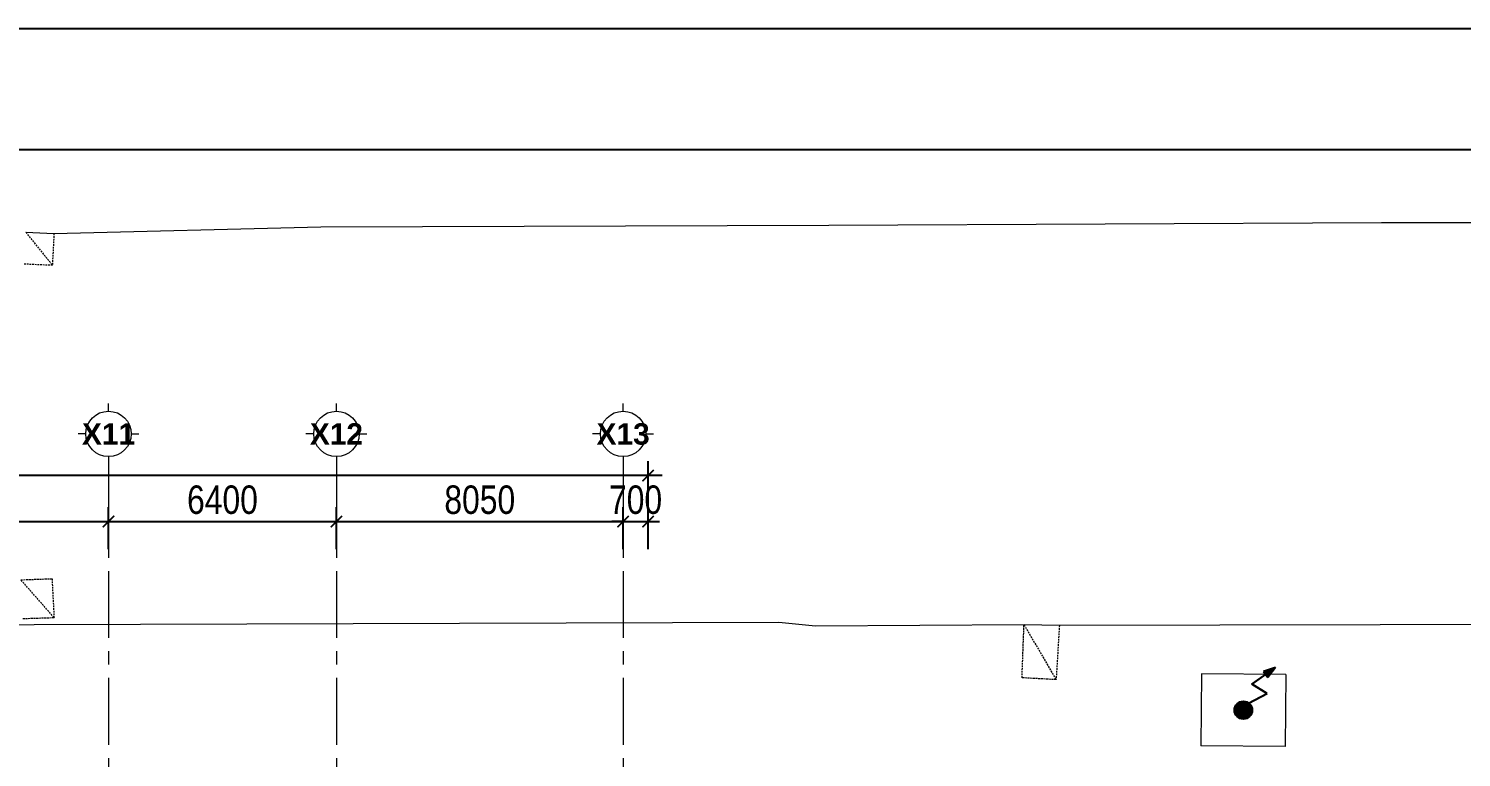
# Model space of a CAD drawing. Header units: millimetres. Extents: x -346728 to 1320345, y -537202 to -385966.
# Drawn here: x 439029 to 479258, y -406439 to -385966 of the extents above; entities that cross this region are included whole.
import ezdxf
from ezdxf.enums import TextEntityAlignment as Align
from ezdxf.xclip import XClip

# ---------------------------------------------------------------- set-up
doc = ezdxf.new("R2010")
doc.units = ezdxf.units.MM
doc.header["$LTSCALE"] = 100
doc.header["$XCLIPFRAME"] = 2
doc.linetypes.add('NETNHA500', pattern=[0.75, 0.5, -0.25])
doc.linetypes.add('X1326_GLB$0$CENTER', pattern=[2, 1.25, -0.25, 0.25, -0.25])
for name, color, linetype in [('KYHIEU', 3, 'Continuous'), ('NHA', 3, 'NETNHA500'), ('TEXT2', 8, 'Continuous')]:
    doc.layers.add(name, color=color, linetype=linetype)
for name, color, linetype, lineweight in [('LINE', 7, 'Continuous', 13), ('X1326_GLB$0$A-tim', 8, 'X1326_GLB$0$CENTER', 9), ('X1326_GLB$0$Xref-Plan Grid$0$A-kich thuoc', 251, 'Continuous', 13), ('X1326_GLB$0$Xref-Plan Grid$0$A-ky hieu', 7, 'Continuous', 13)]:
    doc.layers.add(name, color=color, linetype=linetype, lineweight=lineweight)
doc.styles.add('TEXT2', font='VNTIME.TTF', dxfattribs={"height": 1.5})
doc.styles.add('TOAN - FONT ARIAL', font='Arial_1.ttf', dxfattribs={"width": 0.8})
doc.styles.add('X1326_GLB$0$Xref-Plan Grid$0$BRG-Chu Hoa', font='Arialbd_1.ttf')
doc.dimstyles.new('X1326_GLB$0$200', dxfattribs={"dimscale": 400, "dimtxt": 2, "dimasz": 0.8, "dimexe": 1, "dimexo": 1, "dimgap": 0.5, "dimtad": 1, "dimdec": 0, "dimzin": 0, "dimdsep": 46, "dimtxsty": 'TOAN - FONT ARIAL', "dimblk": 'ARCHTICK', "dimcen": 0.8, "dimdle": 1, "dimclrd": 7, "dimclre": 7, "dimclrt": 7, "dimadec": 0, "dimazin": 0, "dimtfac": 1, "dimtdec": 0, "dimtix": 1, "dimtmove": 2, "dimatfit": 3, "dimfxl": 1, "dimtolj": 1, "dimtzin": 0, "dimarcsym": 0})

# ---------------------------------------------------------------- blocks, each defined once
blk = doc.blocks.new('_ArchTick')
at = {"color": 0, "linetype": 'ByBlock', "const_width": 0.15}
blk.add_lwpolyline([(-0.5, -0.5), (0.5, 0.5)], dxfattribs=at)
blk = doc.blocks.new('*D734')
at = {"layer": 'DEFPOINTS', "color": 0, "transparency": 16777216}
for p in [(367421, -398521), (367421, -400706, 0), (456421, -400693, 0)]:
    blk.add_point(p, dxfattribs=at)
at = {"layer": 'X1326_GLB$0$Xref-Plan Grid$0$A-kich thuoc', "color": 7, "lineweight": -2, "transparency": 16777216}
for p, q in [((367421, -400306), (367421, -398121)), ((456421, -400293), (456421, -398121)), ((456821, -398521), (367021, -398521))]:
    blk.add_line(p, q, dxfattribs=at)
at = {"layer": 'X1326_GLB$0$Xref-Plan Grid$0$A-kich thuoc', "color": 7, "lineweight": -2, "transparency": 16777216, "xscale": 320, "yscale": 320, "zscale": 320, "rotation": 180}
blk.add_blockref('_ArchTick', (367421, -398521), dxfattribs=at)
at = {"layer": 'X1326_GLB$0$Xref-Plan Grid$0$A-kich thuoc', "color": 7, "lineweight": -2, "transparency": 16777216, "xscale": 320, "yscale": 320, "zscale": 320}
blk.add_blockref('_ArchTick', (456421, -398521), dxfattribs=at)
at = {"layer": 'X1326_GLB$0$Xref-Plan Grid$0$A-kich thuoc', "color": 7, "transparency": 16777216, "insert": (411921, -397912), "char_height": 800, "attachment_point": 5, "style": 'TOAN - FONT ARIAL'}
blk.add_mtext('\\A1;89000', dxfattribs=at)
blk = doc.blocks.new('*U238')
for p, q in [((0, 3.19), (0, 4.28)), ((-3.19, 0), (-4.28, 0)), ((3.19, 0), (4.28, 0)), ((0, -3.19), (0, -4.28))]:
    blk.add_line(p, q)
blk.add_circle((0, 0), 3.19)
at = {"color": 7, "style": 'X1326_GLB$0$Xref-Plan Grid$0$BRG-Chu Hoa'}
blk.add_attdef('1', text='', height=3, dxfattribs=at).set_placement((0, 0), align=Align.MIDDLE_CENTER)
blk = doc.blocks.new('*U239')
for p, q in [((0, 3.19), (0, 4.28)), ((-3.19, 0), (-4.28, 0)), ((3.19, 0), (4.28, 0)), ((0, -3.19), (0, -4.28))]:
    blk.add_line(p, q)
blk.add_circle((0, 0), 3.19)
at = {"color": 7, "style": 'X1326_GLB$0$Xref-Plan Grid$0$BRG-Chu Hoa'}
blk.add_attdef('1', text='', height=3, dxfattribs=at).set_placement((0, 0), align=Align.MIDDLE_CENTER)
blk = doc.blocks.new('*D747')
at = {"layer": 'DEFPOINTS', "color": 0, "transparency": 16777216}
for p in [(441271, -399814), (433471, -400986), (441271, -400986)]:
    blk.add_point(p, dxfattribs=at)
at = {"layer": 'X1326_GLB$0$Xref-Plan Grid$0$A-kich thuoc', "color": 7, "lineweight": -2, "transparency": 16777216}
for p, q in [((433471, -400586), (433471, -399414)), ((441271, -400586), (441271, -399414)), ((433071, -399814), (441671, -399814))]:
    blk.add_line(p, q, dxfattribs=at)
at = {"layer": 'X1326_GLB$0$Xref-Plan Grid$0$A-kich thuoc', "color": 7, "lineweight": -2, "transparency": 16777216, "xscale": 320, "yscale": 320, "zscale": 320, "rotation": 180}
blk.add_blockref('_ArchTick', (433471, -399814), dxfattribs=at)
at = {"layer": 'X1326_GLB$0$Xref-Plan Grid$0$A-kich thuoc', "color": 7, "lineweight": -2, "transparency": 16777216, "xscale": 320, "yscale": 320, "zscale": 320}
blk.add_blockref('_ArchTick', (441271, -399814), dxfattribs=at)
at = {"layer": 'X1326_GLB$0$Xref-Plan Grid$0$A-kich thuoc', "color": 7, "transparency": 16777216, "insert": (437371, -399205), "char_height": 800, "attachment_point": 5, "style": 'TOAN - FONT ARIAL'}
blk.add_mtext('\\A1;7800', dxfattribs=at)
blk = doc.blocks.new('*D748')
at = {"layer": 'DEFPOINTS', "color": 0, "transparency": 16777216}
for p in [(447671, -399814), (441271, -400986), (447671, -400986)]:
    blk.add_point(p, dxfattribs=at)
at = {"layer": 'X1326_GLB$0$Xref-Plan Grid$0$A-kich thuoc', "color": 7, "lineweight": -2, "transparency": 16777216}
for p, q in [((441271, -400586), (441271, -399414)), ((447671, -400586), (447671, -399414)), ((440871, -399814), (448071, -399814))]:
    blk.add_line(p, q, dxfattribs=at)
at = {"layer": 'X1326_GLB$0$Xref-Plan Grid$0$A-kich thuoc', "color": 7, "lineweight": -2, "transparency": 16777216, "xscale": 320, "yscale": 320, "zscale": 320, "rotation": 180}
blk.add_blockref('_ArchTick', (441271, -399814), dxfattribs=at)
at = {"layer": 'X1326_GLB$0$Xref-Plan Grid$0$A-kich thuoc', "color": 7, "lineweight": -2, "transparency": 16777216, "xscale": 320, "yscale": 320, "zscale": 320}
blk.add_blockref('_ArchTick', (447671, -399814), dxfattribs=at)
at = {"layer": 'X1326_GLB$0$Xref-Plan Grid$0$A-kich thuoc', "color": 7, "transparency": 16777216, "insert": (444471, -399205), "char_height": 800, "attachment_point": 5, "style": 'TOAN - FONT ARIAL'}
blk.add_mtext('\\A1;6400', dxfattribs=at)
blk = doc.blocks.new('*D749')
at = {"layer": 'DEFPOINTS', "color": 0, "transparency": 16777216}
for p in [(455721, -399814), (447671, -400986), (455721, -400986, 0)]:
    blk.add_point(p, dxfattribs=at)
at = {"layer": 'X1326_GLB$0$Xref-Plan Grid$0$A-kich thuoc', "color": 7, "lineweight": -2, "transparency": 16777216}
for p, q in [((447671, -400586), (447671, -399414)), ((455721, -400586), (455721, -399414)), ((447271, -399814), (456121, -399814))]:
    blk.add_line(p, q, dxfattribs=at)
at = {"layer": 'X1326_GLB$0$Xref-Plan Grid$0$A-kich thuoc', "color": 7, "lineweight": -2, "transparency": 16777216, "xscale": 320, "yscale": 320, "zscale": 320, "rotation": 180}
blk.add_blockref('_ArchTick', (447671, -399814), dxfattribs=at)
at = {"layer": 'X1326_GLB$0$Xref-Plan Grid$0$A-kich thuoc', "color": 7, "lineweight": -2, "transparency": 16777216, "xscale": 320, "yscale": 320, "zscale": 320}
blk.add_blockref('_ArchTick', (455721, -399814), dxfattribs=at)
at = {"layer": 'X1326_GLB$0$Xref-Plan Grid$0$A-kich thuoc', "color": 7, "transparency": 16777216, "insert": (451696, -399205), "char_height": 800, "attachment_point": 5, "style": 'TOAN - FONT ARIAL'}
blk.add_mtext('\\A1;8050', dxfattribs=at)
blk = doc.blocks.new('*U267')
for p, q in [((0, 3.19), (0, 4.28)), ((-3.19, 0), (-4.28, 0)), ((3.19, 0), (4.28, 0)), ((0, -3.19), (0, -4.28))]:
    blk.add_line(p, q)
blk.add_circle((0, 0), 3.19)
at = {"color": 7, "style": 'X1326_GLB$0$Xref-Plan Grid$0$BRG-Chu Hoa'}
blk.add_attdef('1', text='', height=3, dxfattribs=at).set_placement((0, 0), align=Align.MIDDLE_CENTER)
blk = doc.blocks.new('*D751')
at = {"layer": 'DEFPOINTS', "color": 0, "transparency": 16777216}
for p in [(456421, -399814), (455721, -400986), (456421, -400986, 0)]:
    blk.add_point(p, dxfattribs=at)
at = {"layer": 'X1326_GLB$0$Xref-Plan Grid$0$A-kich thuoc', "color": 7, "lineweight": -2, "transparency": 16777216}
for p, q in [((455721, -400586), (455721, -399414)), ((456421, -400586), (456421, -399414)), ((455721, -399814), (455401, -399814)), ((455721, -399814), (456421, -399814)), ((456421, -399814), (456741, -399814))]:
    blk.add_line(p, q, dxfattribs=at)
at = {"layer": 'X1326_GLB$0$Xref-Plan Grid$0$A-kich thuoc', "color": 7, "lineweight": -2, "transparency": 16777216, "xscale": 320, "yscale": 320, "zscale": 320}
blk.add_blockref('_ArchTick', (455721, -399814), dxfattribs=at)
at = {"layer": 'X1326_GLB$0$Xref-Plan Grid$0$A-kich thuoc', "color": 7, "lineweight": -2, "transparency": 16777216, "xscale": 320, "yscale": 320, "zscale": 320, "rotation": 180}
blk.add_blockref('_ArchTick', (456421, -399814), dxfattribs=at)
at = {"layer": 'X1326_GLB$0$Xref-Plan Grid$0$A-kich thuoc', "color": 7, "transparency": 16777216, "insert": (456071, -399205), "char_height": 800, "attachment_point": 5, "style": 'TOAN - FONT ARIAL'}
blk.add_mtext('\\A1;700', dxfattribs=at)
blk = doc.blocks.new('LVL-KHUNGTEN')
blk.add_lwpolyline([(61073, 41093), (119124, 41093), (119124, 62), (61073, 62)], close=True)
at = {"layer": 'DEFPOINTS'}
blk.add_line((61073, 41093), (119124, 41093), dxfattribs=at)
blk = doc.blocks.new('TRAMBT')
at = {"layer": 'KYHIEU'}
for p, q in [((-0.253, 0.726), (-0.002, 1.501)), ((-0.25, 0.728), (0, 1.5)), ((-0.25, 0.728), (0, 1.5)), ((-0.247, 0.731), (0.002, 1.499)), ((0, 1.5), (-0.2, 1.208)), ((0, 1.5), (-0.2, 1.208)), ((0, 1.5), (-0.2, 1.208)), ((-0.2, 1.208), (-0.009, 1.146)), ((-0.011, 1.467), (-0.19, 1.205)), ((-0.022, 1.433), (-0.18, 1.202)), ((-0.033, 1.399), (-0.17, 1.199)), ((-0.043, 1.366), (-0.16, 1.195)), ((-0.054, 1.332), (-0.15, 1.192)), ((-0.065, 1.299), (-0.141, 1.189)), ((-0.065, 1.299), (-0.141, 1.189)), ((-0.076, 1.265), (-0.131, 1.186)), ((-0.087, 1.232), (-0.121, 1.183)), ((-0.088, 1.23), (-0.089, 1.172)), ((-0.077, 1.262), (-0.08, 1.169)), ((-0.066, 1.296), (-0.07, 1.166)), ((-0.055, 1.329), (-0.06, 1.163)), ((-0.055, 1.329), (-0.06, 1.163)), ((-0.045, 1.363), (-0.05, 1.16)), ((-0.034, 1.396), (-0.04, 1.156)), ((-0.023, 1.43), (-0.03, 1.153)), ((-0.012, 1.463), (-0.02, 1.15)), ((0, 1.5), (-0.009, 1.146)), ((0.247, 0.772), (-0.253, 0.726)), ((0.25, 0.775), (-0.25, 0.728)), ((0.253, 0.777), (-0.247, 0.731)), ((-0.002, 0.25), (0.247, 0.772)), ((0, 0.25), (0.25, 0.775)), ((0.002, 0.25), (0.253, 0.777))]:
    blk.add_line(p, q, dxfattribs=at)
for radius in [0.25, 0.24, 0.23, 0.22, 0.209, 0.199, 0.189, 0.179, 0.169, 0.159, 0.15, 0.14, 0.13, 0.12, 0.11, 0.102, 0.0975, 0.0875, 0.0775, 0.0675, 0.0575, 0.0511, 0.0411, 0.0311, 0.0211, 0.0111]:
    blk.add_circle((0, 0), radius, dxfattribs=at)
blk = doc.blocks.new('mb duong hh')
at = {"layer": 'LINE', "color": 252, "lineweight": 9}
for p, q in [((56499, 112291), (57293, 112256)), ((57293, 112256), (64789, 112441)), ((64789, 112441), (79050, 112493)), ((79050, 112493), (94569, 112566)), ((94569, 112566), (162204, 112582)), ((89517, 99883), (89494, 97860)), ((91885, 99870), (89517, 99883)), ((91885, 99870), (91862, 97848)), ((91862, 97848), (89494, 97860))]:
    blk.add_line(p, q, dxfattribs=at)
blk.add_lwpolyline([(162238, 101410), (85525, 101244), (84531, 101266), (78675, 101228), (77651, 101325), (44774, 101222)], dxfattribs=at)
at = {"layer": 'NHA', "color": 252, "lineweight": 9}
for p, q in [((56499, 112291), (57248, 111370)), ((57293, 112256), (57248, 111370)), ((56454, 111406), (57248, 111370)), ((56364, 102529), (57238, 102558)), ((57295, 101468), (56364, 102529)), ((57238, 102558), (57295, 101468)), ((56421, 101439), (57295, 101468)), ((84475, 99775), (84531, 101266)), ((84531, 101266), (85432, 99723)), ((85525, 101244), (85432, 99723)), ((85432, 99723), (84475, 99775))]:
    blk.add_line(p, q, dxfattribs=at)
at = {"layer": 'KYHIEU', "color": 252, "lineweight": 9, "xscale": 1000.303240686116, "yscale": 1000.303240686116, "zscale": 1000.303240686116, "rotation": 322.9577749227394}
blk.add_blockref('TRAMBT', (90690, 98865), dxfattribs=at)
at = {"layer": 'TEXT2', "color": 252, "lineweight": 9, "style": 'TEXT2'}
blk.add_text('D¶i ph©n c¸ch', height=1500.45, rotation=1.5213, dxfattribs=at).set_placement((48645, 114953))

msp = doc.modelspace()

# ---------------------------------------------------------------- linework, layer by layer
at = {"layer": 'X1326_GLB$0$A-tim', "ltscale": 15}
for p, q in [((441271.2, -398208.6, -1404.9), (441271.2, -512162.7, -1404.9)), ((447671.3, -398208.6, -1404.9), (447671.3, -512162.7, -1404.9)), ((455721.3, -398208.6, -1404.9), (455721.3, -512162.7, -1404.9))]:
    msp.add_line(p, q, dxfattribs=at)

# ---------------------------------------------------------------- block references
at = {"extrusion": (0.00597, -2.28885e-18, 0.999982), "xscale": 3.385207865094198, "yscale": 3.385207865094198, "zscale": 3.385207865094198}
msp.add_blockref('LVL-KHUNGTEN', (112985.2, -525073.6, 1027.7), dxfattribs=at)
ref = msp.add_blockref('mb duong hh', (382446.7, -503978, 0))
XClip(ref).set_block_clipping_path([(-58962.6888090824, -15358.4345334051), (108047.3313388755, 114603.0144500207)])
at = {"layer": 'X1326_GLB$0$Xref-Plan Grid$0$A-ky hieu', "xscale": 200, "yscale": 200, "zscale": 200}
for name, p, values in [('*U238', (441271.2, -397351.8, -1404.9), {'1': 'X11'}), ('*U267', (447671.3, -397351.8, -1404.9), {'1': 'X12'}), ('*U239', (455721.3, -397351.8, -1404.9), {'1': 'X13'})]:
    msp.add_blockref(name, p, dxfattribs=at).add_auto_attribs(values)

# ---------------------------------------------------------------- dimensions: what is measured, and where the dimension line sits
at = {"layer": 'X1326_GLB$0$Xref-Plan Grid$0$A-kich thuoc'}
for base, p1, p2, picture, middle in [((367421.2, -398520.8, -1404.9), (456421.3, -400693.4, -1404.9), (367421.2, -400705.5, -1404.9), '*D734', (411921.3, -397912.3, -1404.9)), ((441271.2, -399813.6, -1404.9), (433471.3, -400986.3, -1404.9), (441271.2, -400986.3, -1404.9), '*D747', (437371.2, -399205.2, -1404.9)), ((447671.3, -399813.6, -1404.9), (441271.2, -400986.3, -1404.9), (447671.3, -400986.3, -1404.9), '*D748', (444471.2, -399205.2, -1404.9)), ((455721.3, -399813.6, -1404.9), (447671.3, -400986.3, -1404.9), (455721.3, -400986.3, -1404.9), '*D749', (451696.3, -399205.2, -1404.9)), ((456421.3, -399813.6, -1404.9), (455721.3, -400986.3, -1404.9), (456421.3, -400986.3, -1404.9), '*D751', (456071.3, -399205.2, -1404.9))]:
    dim = msp.add_linear_dim(base=base, p1=p1, p2=p2, dimstyle='X1326_GLB$0$200', dxfattribs=at)
    dim.commit()
    dim.dimension.update_dxf_attribs({"geometry": picture, "text_midpoint": middle})

doc.saveas('drawing.dxf')
